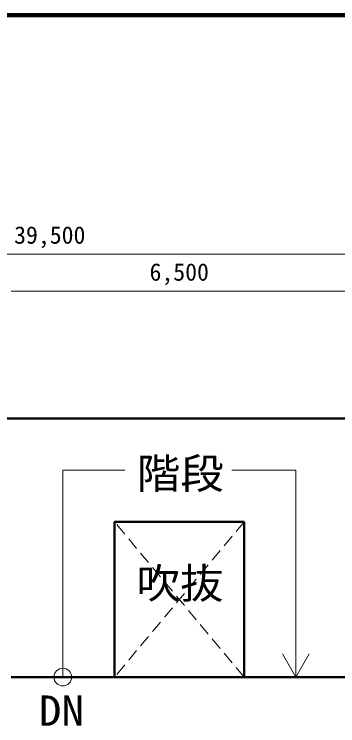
# Model space of a CAD drawing. Units: millimetres at full size, sheet at 1:200; details may follow other scales. Extents: x -55340 to 55340, y -38040 to 38040.
# Drawn here: x -2535 to 3713, y 24280 to 38040 of the extents above; entities that cross this region are included whole.
import ezdxf
from ezdxf.enums import TextEntityAlignment as Align

# ---------------------------------------------------------------- set-up
doc = ezdxf.new("R2010")
doc.units = ezdxf.units.MM
doc.header["$LTSCALE"] = 200
doc.linetypes.add('DASHED1', pattern=[1.8, 1.2, -0.6])
doc.layers.add('1-1_中心線', color=7, linetype='Continuous', lineweight=18)
doc.layers.add('F-0_通り芯', color=7, linetype='Continuous', lineweight=50)
doc.styles.add('ＭＳ ゴシック', font='')
doc.styles.get('ＭＳ ゴシック').set_extended_font_data('MS Gothic')

msp = doc.modelspace()

# ---------------------------------------------------------------- linework, layer by layer
at = {"layer": '1-1_中心線', "color": 4, "lineweight": 9}
for p, q in [((17902.7, 33400.5), (-21597.3, 33400.5)), ((-2597.3, 32685.5), (3902.7, 32685.5))]:
    msp.add_line(p, q, dxfattribs=at)
at = {"layer": '1-1_中心線', "color": 5, "lineweight": 50}
for p, q in [((-19097.3, 30221.4), (19402.7, 30221.4)), ((1902.7, 28221.4), (-597.3, 28221.4)), ((-597.3, 25221.4), (-597.3, 28221.4)), ((1902.7, 28221.4), (1902.7, 25221.4)), ((6402.7, 25221.4), (-2597.3, 25221.4))]:
    msp.add_line(p, q, dxfattribs=at)
at = {"layer": '1-1_中心線'}
for p, q in [((-1597.3, 25221.4), (-1597.3, 29221.4)), ((-400.4, 29221.4), (-1597.3, 29221.4)), ((2902.7, 29221.4), (1670, 29221.4)), ((2902.7, 25221.4), (2902.7, 29221.4)), ((2902.7, 25221.4), (2644.5, 25668.7)), ((2902.7, 25221.4), (3160.9, 25668.7))]:
    msp.add_line(p, q, dxfattribs=at)
at = {"layer": '1-1_中心線', "color": 3, "linetype": 'DASHED1'}
for p, q in [((1902.7, 28221.4), (-597.3, 25221.4)), ((1902.7, 25221.4), (-597.3, 28221.4))]:
    msp.add_line(p, q, dxfattribs=at)
at = {"layer": '1-1_中心線'}
msp.add_circle((-1597.3, 25221.4), 170.8, dxfattribs=at)
at = {"layer": 'F-0_通り芯', "color": 5}
for p, q in [((-55340, 38040), (55340, 38040)), ((-55300, 38000), (55300, 38000))]:
    msp.add_line(p, q, dxfattribs=at)

# ---------------------------------------------------------------- texts
at = {"layer": '1-1_中心線', "color": 2, "style": 'ＭＳ ゴシック'}
for s, p in [('39,500', (-2537.3, 33500.5)), ('6,500', (77.7, 32785.5))]:
    msp.add_text(s, height=337.2, dxfattribs=at).set_placement(p, align=Align.BOTTOM_LEFT)
at = {"layer": '1-1_中心線', "color": 3, "style": 'ＭＳ ゴシック'}
for s, width, p in [('階段', 1.05, (-167.3, 28689.1)), ('吹抜', 1.05, (-173.5, 26564.3)), ('DN', 1.1, (-2062.6, 24103.7))]:
    msp.add_text(s, height=586.5, dxfattribs=dict(at, width=width)).set_placement(p, align=Align.BOTTOM_LEFT)

doc.saveas('drawing.dxf')
